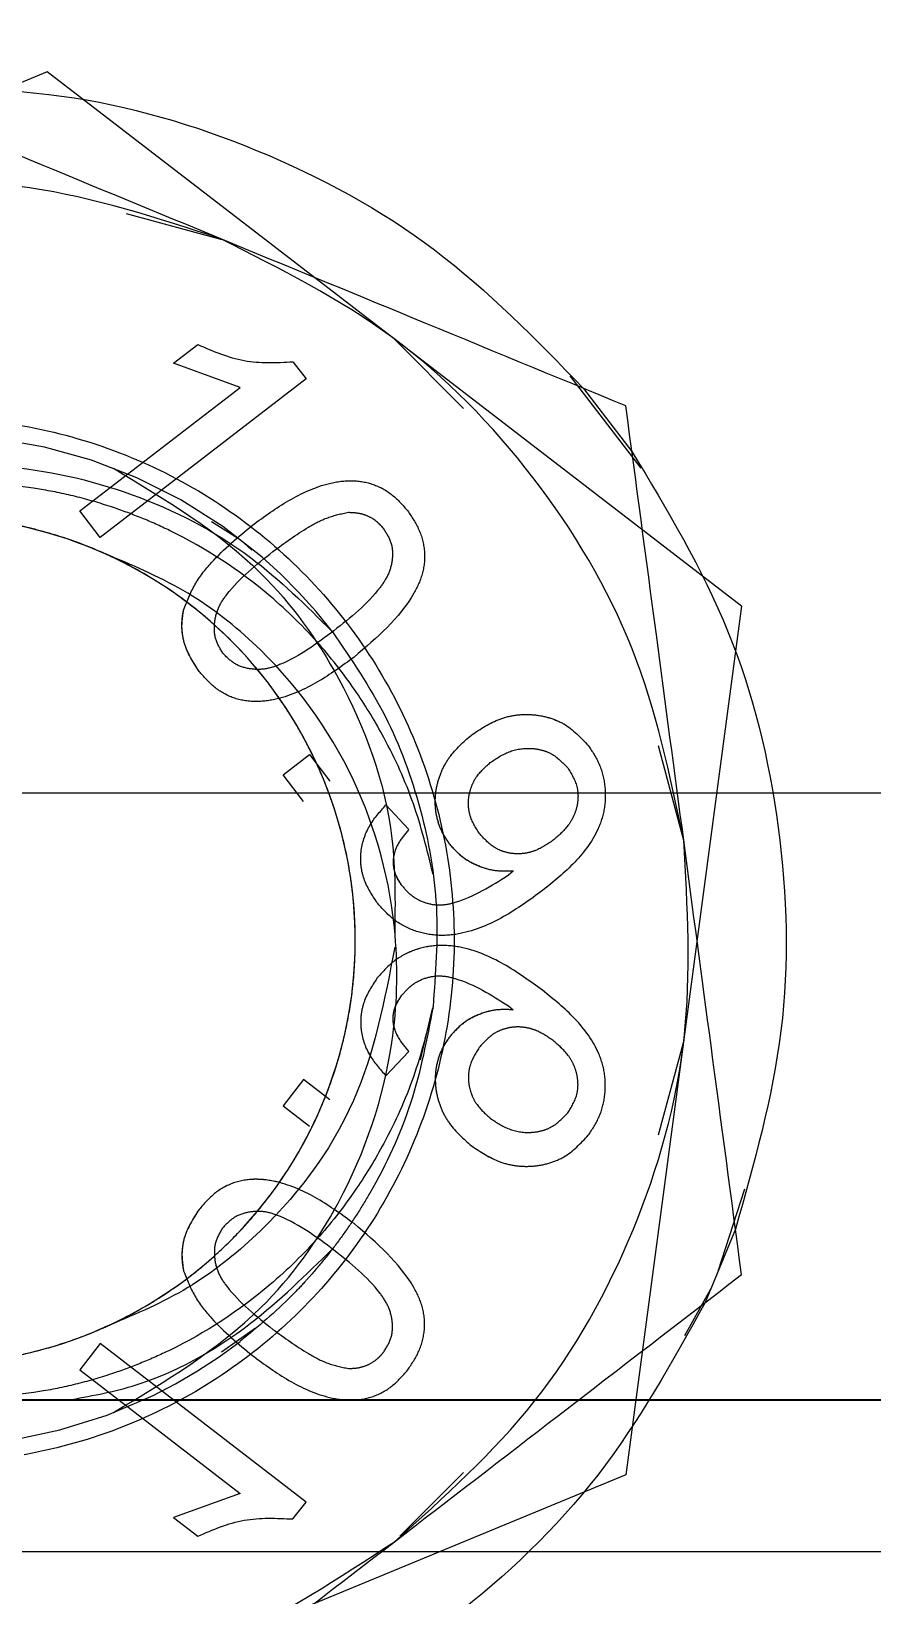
# Model space of a CAD drawing. Header units: millimetres. Extents: x 861 to 27901, y 673 to 17923.
# Drawn here: x 10751.71 to 10764.89, y 5693.85 to 5718.35 of the extents above; entities that cross this region are included whole.
import ezdxf

# ---------------------------------------------------------------- set-up
doc = ezdxf.new("R2010")
doc.units = ezdxf.units.MM
doc.header["$LTSCALE"] = 33.3
doc.linetypes.add('HIDDEN', pattern=[1.905, 1.27, -0.635])
doc.layers.add('CAPA_1', color=7, linetype='Continuous')
doc.styles.add('SLDTEXTSTYLE0', font='TXT', dxfattribs={"width": 0.75})
doc.dimstyles.new('SLDDIMSTYLE0', dxfattribs={"dimtxt": 66.6, "dimasz": 66.6, "dimexe": 0, "dimexo": 0.0625, "dimgap": 16.65, "dimtad": 2, "dimdec": 0, "dimlfac": 1.261261, "dimrnd": 1e-09, "dimzin": 12, "dimdsep": 46, "dimtxsty": 'SLDTEXTSTYLE0', "dimsah": 1, "dimcen": 0.09, "dimadec": 0, "dimazin": 3, "dimtfac": 1, "dimtdec": 0, "dimtofl": 0, "dimtmove": 0, "dimatfit": 3, "dimfxl": 1, "dimfrac": 2, "dimtolj": 1, "dimtzin": 12, "dimarcsym": 0})

# ---------------------------------------------------------------- blocks, each defined once
blk = doc.blocks.new('_D_13')
at = {"layer": 'CAPA_1', "transparency": 16777216}
for p, q in [((9823.174, 6912.246), (14695.32, 6912.246)), ((14662.02, 6912.246), (14662.02, 5357.984)), ((14240.181, 5357.984), (14695.32, 5357.984))]:
    blk.add_line(p, q, dxfattribs=at)
for points in [[(14662.02, 6912.246), (14651.774, 6845.646), (14672.266, 6845.646)], [(14662.02, 5357.984), (14672.266, 5424.584), (14651.774, 5424.584)]]:
    blk.add_solid(points, dxfattribs=at)
at = {"layer": 'CAPA_1', "transparency": 16777216, "insert": (14576.168, 6036.695), "char_height": 66.6, "attachment_point": 1, "rotation": 90, "style": 'SLDTEXTSTYLE0'}
blk.add_mtext('1960', dxfattribs=at)

msp = doc.modelspace()

# ---------------------------------------------------------------- linework, layer by layer
at = {"color": 1, "linetype": 'HIDDEN', "lineweight": 18}
for p, q in [((10751.964, 5717.718), (10739.269, 5712.482)), ((10762.846, 5709.342), (10751.964, 5717.718)), ((10753.203, 5715.495), (10754.701, 5715.091)), ((10753.94, 5713.15), (10754.322, 5713.444)), ((10757.405, 5713.53), (10758.489, 5712.443)), ((10754.989, 5712.772), (10753.94, 5713.15)), ((10755.815, 5713.173), (10756.02, 5712.907)), ((10760.157, 5712.953), (10761.268, 5711.508)), ((10752.474, 5710.836), (10754.989, 5712.772)), ((10756.02, 5712.907), (10752.793, 5710.422)), ((10760.368, 5712.757), (10761.128, 5711.769)), ((10752.793, 5710.422), (10752.474, 5710.836)), ((10754.537, 5710.67), (10754.987, 5710.389)), ((10755.168, 5710.219), (10754.987, 5710.389)), ((10762.846, 5709.342), (10761.033, 5695.729)), ((10761.54, 5707.158), (10761.94, 5705.658)), ((10755.659, 5706.699), (10756.073, 5707.017)), ((10756.073, 5707.017), (10756.392, 5706.603)), ((10755.978, 5706.285), (10755.659, 5706.699)), ((10738.193, 5706.416), (10972.086, 5706.416)), ((10757.273, 5706.228), (10757.633, 5705.846)), ((10759.191, 5705.131), (10759.268, 5705.194)), ((10757.816, 5702.232), (10758.002, 5703.036)), ((10759.191, 5703.081), (10759.268, 5703.018)), ((10761.94, 5702.536), (10761.54, 5701.054)), ((10757.273, 5701.984), (10757.633, 5702.366)), ((10755.978, 5701.927), (10755.659, 5701.513)), ((10756.392, 5701.608), (10755.978, 5701.927)), ((10755.659, 5701.513), (10756.073, 5701.195)), ((10762.894, 5700.207), (10762.476, 5698.917)), ((10762.751, 5699.583), (10762.276, 5698.431)), ((10762.378, 5698.677), (10761.952, 5697.91)), ((10754.696, 5697.656), (10755.226, 5698.034)), ((10752.793, 5697.789), (10752.474, 5697.376)), ((10756.02, 5695.305), (10752.793, 5697.789)), ((10752.474, 5697.376), (10754.989, 5695.44)), ((10761.033, 5695.729), (10748.338, 5690.493)), ((10758.489, 5695.768), (10757.488, 5694.77)), ((10754.989, 5695.44), (10753.94, 5695.061)), ((10755.815, 5695.039), (10756.02, 5695.305)), ((10753.94, 5695.061), (10754.322, 5694.768)), ((10828.617, 5694.523), (10724.318, 5694.523))]:
    msp.add_line(p, q, dxfattribs=at)
at = {"color": 7, "linetype": 'Continuous', "lineweight": 25}
msp.add_line((10993.89, 5696.901), (10716.39, 5696.901), dxfattribs=at)
at = {"color": 1, "linetype": 'HIDDEN', "lineweight": 18}
msp.add_arc((10750.151, 5704.106), 7.929, 37.5876, 307.5876, dxfattribs=at)
for points in [[(11121.761, 6013.667), (11118.455, 6018.601), (11111.843, 6028.468), (11100.893, 6042.534), (11089.23, 6056.005), (11076.814, 6068.791), (11063.705, 6080.863), (11049.939, 6092.18), (11035.56, 6102.707), (11020.613, 6112.412), (11005.146, 6121.264), (10989.207, 6129.234), (10972.846, 6136.298), (10956.115, 6142.434), (10939.065, 6147.622), (10921.752, 6151.845), (10904.23, 6155.092), (10886.552, 6157.35), (10868.776, 6158.614), (10850.957, 6158.88), (10833.152, 6158.145), (10815.415, 6156.414), (10797.803, 6153.691), (10780.372, 6149.984), (10763.176, 6145.306), (10746.27, 6139.671), (10729.705, 6133.097), (10713.536, 6125.605), (10697.812, 6117.218), (10682.583, 6107.962), (10667.897, 6097.867), (10653.801, 6086.965), (10640.337, 6075.289), (10627.55, 6062.876), (10615.478, 6049.767), (10604.161, 6036.001), (10593.633, 6021.622), (10583.929, 6006.675), (10575.077, 5991.208), (10567.107, 5975.269), (10560.043, 5958.908), (10553.907, 5942.176), (10548.719, 5925.127), (10544.495, 5907.814), (10541.249, 5890.291), (10538.99, 5872.614), (10537.726, 5854.838), (10537.461, 5837.019), (10538.195, 5819.213), (10539.927, 5801.477), (10542.65, 5783.865), (10546.357, 5766.434), (10551.034, 5749.238), (10556.67, 5732.332), (10563.241, 5715.765), (10570.746, 5699.604), (10579.086, 5683.85), (10585.374, 5673.773), (10588.519, 5668.735)], [(10622.137, 5690.482), (10619.39, 5694.885), (10613.894, 5703.69), (10606.606, 5717.459), (10600.047, 5731.582), (10594.305, 5746.059), (10589.38, 5760.834), (10585.292, 5775.861), (10582.053, 5791.095), (10579.673, 5806.486), (10578.16, 5821.986), (10577.518, 5837.546), (10577.75, 5853.118), (10578.854, 5868.653), (10580.828, 5884.101), (10583.665, 5899.415), (10587.356, 5914.545), (10591.89, 5929.444), (10597.252, 5944.066), (10603.425, 5958.364), (10610.391, 5972.293), (10618.126, 5985.81), (10626.607, 5998.872), (10635.808, 6011.438), (10645.698, 6023.468), (10656.247, 6034.925), (10667.422, 6045.772), (10679.188, 6055.976), (10691.507, 6065.504), (10704.341, 6074.326), (10717.65, 6082.414), (10731.391, 6089.744), (10745.522, 6096.291), (10759.997, 6102.036), (10774.772, 6106.961), (10789.8, 6111.049), (10805.033, 6114.288), (10820.424, 6116.668), (10835.924, 6118.181), (10851.485, 6118.823), (10867.057, 6118.591), (10882.591, 6117.486), (10898.04, 6115.512), (10913.353, 6112.675), (10928.483, 6108.984), (10943.382, 6104.451), (10958.004, 6099.089), (10972.302, 6092.915), (10986.232, 6085.95), (10999.748, 6078.215), (11012.81, 6069.733), (11025.376, 6060.533), (11037.407, 6050.643), (11048.863, 6040.093), (11059.713, 6028.92), (11069.905, 6017.147), (11079.475, 6004.855), (11085.253, 5996.232), (11088.142, 5991.92)], [(10588.519, 5668.735), (10591.824, 5663.802), (10598.436, 5653.935), (10609.386, 5639.869), (10621.049, 5626.397), (10633.465, 5613.612), (10646.574, 5601.54), (10660.34, 5590.223), (10674.719, 5579.695), (10689.666, 5569.99), (10705.133, 5561.139), (10721.072, 5553.168), (10737.433, 5546.104), (10754.165, 5539.969), (10771.214, 5534.781), (10788.527, 5530.557), (10806.05, 5527.311), (10823.727, 5525.052), (10841.503, 5523.788), (10859.322, 5523.523), (10877.128, 5524.257), (10894.864, 5525.989), (10912.476, 5528.712), (10929.907, 5532.418), (10947.103, 5537.096), (10964.01, 5542.731), (10980.574, 5549.305), (10996.743, 5556.797), (11012.467, 5565.185), (11027.696, 5574.44), (11042.382, 5584.535), (11056.479, 5595.438), (11069.942, 5607.114), (11082.729, 5619.526), (11094.801, 5632.636), (11106.118, 5646.402), (11116.646, 5660.781), (11126.351, 5675.727), (11135.202, 5691.195), (11143.172, 5707.134), (11150.237, 5723.495), (11156.372, 5740.226), (11161.56, 5757.275), (11165.784, 5774.588), (11169.03, 5792.111), (11171.289, 5809.788), (11172.553, 5827.564), (11172.818, 5845.383), (11172.084, 5863.189), (11170.352, 5880.926), (11167.629, 5898.537), (11163.922, 5915.969), (11159.245, 5933.165), (11153.609, 5950.071), (11147.038, 5966.637), (11139.533, 5982.798), (11131.194, 5998.553), (11124.905, 6008.629), (11121.761, 6013.667)], [(10990.718, 5841.201), (10990.651, 5844.446), (10990.516, 5850.936), (10989.43, 5860.62), (10987.701, 5870.204), (10985.276, 5879.639), (10982.184, 5888.876), (10978.437, 5897.867), (10974.054, 5906.566), (10969.058, 5914.928), (10963.476, 5922.91), (10957.335, 5930.472), (10950.668, 5937.573), (10943.508, 5944.178), (10935.893, 5950.252), (10927.862, 5955.764), (10919.456, 5960.686), (10910.719, 5964.992), (10901.695, 5968.66), (10892.432, 5971.671), (10882.976, 5974.01), (10873.377, 5975.665), (10863.684, 5976.627), (10853.947, 5976.891), (10844.216, 5976.456), (10834.541, 5975.324), (10824.972, 5973.501), (10815.559, 5970.996), (10806.35, 5967.822), (10797.392, 5963.995), (10788.732, 5959.536), (10780.414, 5954.468), (10772.481, 5948.815), (10764.974, 5942.608), (10757.932, 5935.879), (10751.39, 5928.661), (10745.383, 5920.993), (10739.942, 5912.914), (10735.094, 5904.465), (10730.865, 5895.69), (10727.277, 5886.635), (10724.347, 5877.345), (10722.091, 5867.869), (10720.52, 5858.256), (10719.644, 5848.555), (10719.465, 5838.816), (10719.986, 5829.089), (10721.203, 5819.424), (10723.111, 5809.872), (10725.698, 5800.482), (10728.953, 5791.301), (10732.858, 5782.377), (10737.393, 5773.756), (10742.534, 5765.483), (10748.256, 5757.6), (10754.529, 5750.148), (10761.32, 5743.165), (10768.595, 5736.687), (10776.315, 5730.748), (10784.442, 5725.378), (10792.933, 5720.604), (10801.745, 5716.453), (10810.831, 5712.942), (10820.148, 5710.104), (10829.638, 5707.892), (10836.068, 5706.999), (10839.282, 5706.553)], [(10989.925, 5841.201), (10989.845, 5844.73), (10989.685, 5851.787), (10988.393, 5862.308), (10986.339, 5872.699), (10983.46, 5882.895), (10979.794, 5892.835), (10975.358, 5902.456), (10970.181, 5911.699), (10964.296, 5920.508), (10957.737, 5928.828), (10950.545, 5936.607), (10942.766, 5943.799), (10934.446, 5950.357), (10925.637, 5956.243), (10916.394, 5961.42), (10906.773, 5965.855), (10896.833, 5969.522), (10886.637, 5972.398), (10876.246, 5974.464), (10865.726, 5975.71), (10855.14, 5976.126), (10844.553, 5975.71), (10834.033, 5974.464), (10823.642, 5972.398), (10813.446, 5969.522), (10803.506, 5965.855), (10793.885, 5961.42), (10784.642, 5956.243), (10775.833, 5950.357), (10767.513, 5943.799), (10759.734, 5936.607), (10752.542, 5928.828), (10745.983, 5920.508), (10740.098, 5911.699), (10734.921, 5902.456), (10730.486, 5892.835), (10726.819, 5882.895), (10723.943, 5872.699), (10721.876, 5862.308), (10720.631, 5851.787), (10720.215, 5841.201), (10720.631, 5830.615), (10721.876, 5820.094), (10723.943, 5809.704), (10726.819, 5799.507), (10730.486, 5789.568), (10734.921, 5779.947), (10740.098, 5770.703), (10745.983, 5761.895), (10752.542, 5753.575), (10759.734, 5745.795), (10767.513, 5738.604), (10775.833, 5732.045), (10784.642, 5726.159), (10793.885, 5720.983), (10803.506, 5716.547), (10813.446, 5712.881), (10823.642, 5710.005), (10834.033, 5707.938), (10844.553, 5706.693), (10855.14, 5706.277), (10865.726, 5706.693), (10876.246, 5707.938), (10886.637, 5710.005), (10896.833, 5712.881), (10906.773, 5716.547), (10916.394, 5720.983), (10925.637, 5726.159), (10934.446, 5732.045), (10942.766, 5738.604), (10950.545, 5745.795), (10957.737, 5753.575), (10964.296, 5761.895), (10970.181, 5770.703), (10975.358, 5779.947), (10979.794, 5789.568), (10983.46, 5799.507), (10986.339, 5809.704), (10988.393, 5820.094), (10989.685, 5830.615), (10989.845, 5837.673), (10989.925, 5841.201)], [(10981.997, 5841.201), (10981.921, 5837.88), (10981.771, 5831.238), (10980.554, 5821.336), (10978.621, 5811.557), (10975.911, 5801.96), (10972.461, 5792.605), (10968.286, 5783.55), (10963.414, 5774.85), (10957.875, 5766.56), (10951.702, 5758.729), (10944.933, 5751.407), (10937.611, 5744.639), (10929.781, 5738.466), (10921.49, 5732.926), (10912.791, 5728.054), (10903.736, 5723.88), (10894.381, 5720.429), (10884.784, 5717.722), (10875.005, 5715.777), (10865.103, 5714.605), (10855.14, 5714.214), (10845.176, 5714.605), (10835.274, 5715.777), (10825.495, 5717.722), (10815.898, 5720.429), (10806.543, 5723.88), (10797.488, 5728.054), (10788.789, 5732.926), (10780.498, 5738.466), (10772.668, 5744.639), (10765.346, 5751.407), (10758.577, 5758.729), (10752.404, 5766.56), (10746.865, 5774.85), (10741.993, 5783.55), (10737.818, 5792.605), (10734.367, 5801.96), (10731.661, 5811.557), (10729.715, 5821.336), (10728.543, 5831.238), (10728.152, 5841.201), (10728.543, 5851.165), (10729.715, 5861.066), (10731.661, 5870.846), (10734.367, 5880.443), (10737.818, 5889.797), (10741.993, 5898.852), (10746.865, 5907.552), (10752.404, 5915.843), (10758.577, 5923.673), (10765.346, 5930.995), (10772.668, 5937.763), (10780.498, 5943.936), (10788.789, 5949.476), (10797.488, 5954.348), (10806.543, 5958.522), (10815.898, 5961.974), (10825.495, 5964.68), (10835.274, 5966.625), (10845.176, 5967.797), (10855.14, 5968.189), (10865.103, 5967.797), (10875.005, 5966.625), (10884.784, 5964.68), (10894.381, 5961.974), (10903.736, 5958.522), (10912.791, 5954.348), (10921.49, 5949.476), (10929.781, 5943.936), (10937.611, 5937.763), (10944.933, 5930.995), (10951.702, 5923.673), (10957.875, 5915.843), (10963.414, 5907.552), (10968.286, 5898.852), (10972.461, 5889.797), (10975.911, 5880.443), (10978.621, 5870.846), (10980.554, 5861.066), (10981.771, 5851.165), (10981.921, 5844.522), (10981.997, 5841.201)], [(10855.14, 5707.942), (10851.651, 5708.021), (10844.673, 5708.179), (10834.272, 5709.457), (10823.999, 5711.488), (10813.918, 5714.334), (10804.091, 5717.959), (10794.579, 5722.344), (10785.44, 5727.462), (10776.731, 5733.281), (10768.505, 5739.766), (10760.814, 5746.876), (10753.704, 5754.567), (10747.219, 5762.793), (10741.4, 5771.502), (10736.282, 5780.64), (10731.897, 5790.153), (10728.273, 5799.979), (10725.426, 5810.06), (10723.395, 5820.333), (10722.117, 5830.735), (10721.959, 5837.712), (10721.88, 5841.201)], [(10839.282, 5717.337), (10835.57, 5717.911), (10828.145, 5719.059), (10817.262, 5722.044), (10806.677, 5725.926), (10796.49, 5730.765), (10786.778, 5736.497), (10777.623, 5743.082), (10769.098, 5750.465), (10761.273, 5758.586), (10754.212, 5767.379), (10747.972, 5776.772), (10742.602, 5786.689), (10738.15, 5797.05), (10734.644, 5807.77), (10732.137, 5818.761), (10730.558, 5829.935), (10730.362, 5837.446), (10730.265, 5841.201)], [(10828.617, 5694.523), (10825.375, 5695.173), (10818.891, 5696.475), (10809.358, 5699.242), (10800.018, 5702.59), (10790.924, 5706.564), (10782.114, 5711.131), (10773.628, 5716.275), (10765.502, 5721.971), (10757.773, 5728.195), (10750.473, 5734.917), (10743.646, 5742.117), (10737.273, 5749.729), (10733.47, 5755.139), (10731.569, 5757.845)], [(10749.003, 5717.444), (10750.07, 5717.462), (10752.205, 5717.499), (10755.298, 5716.585), (10758.136, 5715.053), (10759.624, 5713.522), (10760.368, 5712.757)], [(10754.685, 5715.1), (10753.695, 5715.424), (10751.715, 5716.071), (10748.565, 5716.013), (10745.509, 5715.244), (10743.767, 5714.101), (10742.897, 5713.53)], [(10761.94, 5705.676), (10761.725, 5706.695), (10761.295, 5708.733), (10759.67, 5711.433), (10757.476, 5713.695), (10755.616, 5714.632), (10754.685, 5715.1)], [(10743.529, 5699.286), (10743.244, 5699.727), (10742.675, 5700.609), (10742.16, 5702.107), (10741.921, 5703.667), (10741.99, 5705.245), (10742.357, 5706.782), (10743.011, 5708.22), (10743.927, 5709.507), (10745.072, 5710.595), (10746.403, 5711.445), (10747.872, 5712.025), (10749.425, 5712.315), (10751.005, 5712.302), (10752.553, 5711.989), (10754.013, 5711.386), (10755.331, 5710.515), (10756.459, 5709.409), (10757.355, 5708.108), (10757.986, 5706.66), (10758.329, 5705.118), (10758.372, 5703.539), (10758.113, 5701.981), (10757.561, 5700.501), (10756.737, 5699.153), (10755.671, 5697.987), (10754.402, 5697.046), (10752.977, 5696.365), (10751.448, 5695.968), (10749.872, 5695.87), (10748.304, 5696.074), (10746.809, 5696.577), (10745.421, 5697.342), (10744.65, 5698.054), (10744.265, 5698.411)], [(10761.128, 5711.769), (10761.678, 5710.854), (10762.777, 5709.024), (10763.532, 5705.888), (10763.624, 5702.665), (10763.042, 5700.61), (10762.751, 5699.583)], [(10744.888, 5700.055), (10744.437, 5700.805), (10743.535, 5702.304), (10743.404, 5704.993), (10744.242, 5707.502), (10745.995, 5709.506), (10748.377, 5710.685), (10751.03, 5710.863), (10753.549, 5710.012), (10755.551, 5708.262), (10756.73, 5705.88), (10756.908, 5703.227), (10756.057, 5700.708), (10754.308, 5698.707), (10751.922, 5697.525), (10749.282, 5697.356), (10746.716, 5698.171), (10745.498, 5699.427), (10744.888, 5700.055)], [(10756.434, 5708.942), (10756.728, 5708.512), (10757.316, 5707.651), (10757.851, 5706.174), (10758.128, 5704.627), (10758.05, 5703.588), (10758.011, 5703.068)], [(10757.405, 5694.682), (10758.18, 5695.377), (10759.731, 5696.769), (10761.256, 5699.526), (10762.118, 5702.557), (10761.999, 5704.636), (10761.94, 5705.676)], [(10762.276, 5698.431), (10761.758, 5697.498), (10760.723, 5695.631), (10758.385, 5693.409), (10755.639, 5691.717), (10753.569, 5691.194), (10752.535, 5690.932)], [(10745.617, 5693.111), (10746.607, 5692.788), (10748.587, 5692.141), (10751.737, 5692.198), (10754.793, 5692.968), (10756.534, 5694.11), (10757.405, 5694.682)]]:
    msp.add_open_spline(points, degree=3, dxfattribs=at)
for points, knots in [([(10747.255, 5564.206), (10751.701, 5562.52), (10761.345, 5558.862), (10776.563, 5554.305), (10792.767, 5550.332), (10809.176, 5547.297), (10825.727, 5545.181), (10842.371, 5543.998), (10859.055, 5543.75), (10875.728, 5544.437), (10892.335, 5546.058), (10908.825, 5548.608), (10925.146, 5552.079), (10941.248, 5556.459), (10957.078, 5561.735), (10972.587, 5567.89), (10987.727, 5574.906), (11002.45, 5582.759), (11016.709, 5591.425), (11030.46, 5600.877), (11043.659, 5611.086), (11056.265, 5622.018), (11068.239, 5633.64), (11079.541, 5645.915), (11090.138, 5658.805), (11099.995, 5672.268), (11109.082, 5686.263), (11117.37, 5700.746), (11124.833, 5715.67), (11131.448, 5730.989), (11137.193, 5746.655), (11142.05, 5762.619), (11146.005, 5778.83), (11149.044, 5795.237), (11151.159, 5811.789), (11152.343, 5828.433), (11152.591, 5845.117), (11151.904, 5861.789), (11150.282, 5878.397), (11147.733, 5894.887), (11144.262, 5911.208), (11139.882, 5927.309), (11134.605, 5943.139), (11128.453, 5958.651), (11121.426, 5973.783), (11113.617, 5988.534), (11107.729, 5997.969), (11104.785, 6002.686)], [0, 0, 0, 0, 0.019062, 0.041356, 0.06365, 0.085944, 0.108238, 0.130532, 0.152826, 0.17512, 0.197414, 0.219708, 0.242002, 0.264296, 0.286591, 0.308885, 0.331179, 0.353473, 0.375767, 0.398061, 0.420355, 0.442649, 0.464943, 0.487237, 0.509531, 0.531825, 0.554119, 0.576413, 0.598707, 0.621001, 0.643295, 0.665589, 0.687883, 0.710177, 0.732471, 0.754765, 0.77706, 0.799354, 0.821648, 0.843942, 0.866236, 0.88853, 0.910824, 0.933118, 0.955412, 0.977706, 1, 1, 1, 1]), ([(11091.47, 5994.073), (11094.257, 5989.608), (11099.832, 5980.676), (11107.224, 5966.712), (11113.876, 5952.387), (11119.7, 5937.702), (11124.696, 5922.717), (11128.842, 5907.474), (11132.128, 5892.024), (11134.541, 5876.413), (11136.076, 5860.691), (11136.727, 5844.908), (11136.492, 5829.114), (11135.372, 5813.357), (11133.37, 5797.688), (11130.492, 5782.156), (11126.748, 5766.81), (11122.15, 5751.698), (11116.711, 5736.867), (11110.45, 5722.365), (11103.385, 5708.237), (11095.539, 5694.526), (11086.937, 5681.278), (11077.605, 5668.533), (11067.573, 5656.33), (11056.873, 5644.71), (11045.539, 5633.708), (11033.605, 5623.359), (11021.11, 5613.695), (11008.092, 5604.747), (10994.593, 5596.542), (10980.656, 5589.108), (10966.323, 5582.467), (10951.641, 5576.64), (10936.655, 5571.645), (10921.413, 5567.499), (10905.962, 5564.213), (10890.351, 5561.799), (10874.63, 5560.265), (10858.847, 5559.614), (10843.052, 5559.849), (10827.295, 5560.969), (10811.627, 5562.971), (10796.095, 5565.849), (10780.748, 5569.593), (10765.636, 5574.191), (10750.806, 5579.63), (10736.303, 5585.891), (10722.175, 5592.956), (10708.465, 5600.802), (10695.216, 5609.404), (10682.471, 5618.736), (10670.269, 5628.767), (10658.648, 5639.467), (10647.646, 5650.802), (10637.297, 5662.736), (10627.633, 5675.231), (10618.685, 5688.249), (10610.481, 5701.747), (10603.046, 5715.685), (10596.405, 5730.017), (10590.578, 5744.7), (10585.583, 5759.686), (10581.438, 5774.928), (10578.148, 5790.379), (10575.75, 5805.99), (10574.19, 5821.383), (10573.887, 5831.578), (10573.74, 5836.511)], [0, 0, 0, 0, 0.015166, 0.030332, 0.045498, 0.060663, 0.075829, 0.090995, 0.106161, 0.121327, 0.136493, 0.151659, 0.166825, 0.18199, 0.197156, 0.212322, 0.227488, 0.242654, 0.25782, 0.272986, 0.288151, 0.303317, 0.318483, 0.333649, 0.348815, 0.363981, 0.379147, 0.394312, 0.409478, 0.424644, 0.43981, 0.454976, 0.470142, 0.485308, 0.500474, 0.515639, 0.530805, 0.545971, 0.561137, 0.576303, 0.591469, 0.606635, 0.6218, 0.636966, 0.652132, 0.667298, 0.682464, 0.69763, 0.712796, 0.727961, 0.743127, 0.758293, 0.773459, 0.788625, 0.803791, 0.818957, 0.834123, 0.849288, 0.864454, 0.87962, 0.894786, 0.909952, 0.925118, 0.940284, 0.955449, 0.970615, 0.985781, 1, 1, 1, 1]), ([(11088.142, 5991.92), (11090.89, 5987.518), (11096.385, 5978.712), (11103.673, 5964.944), (11110.232, 5950.821), (11115.974, 5936.343), (11120.899, 5921.569), (11124.987, 5906.541), (11128.226, 5891.308), (11130.606, 5875.917), (11132.119, 5860.417), (11132.761, 5844.856), (11132.529, 5829.284), (11131.425, 5813.749), (11129.451, 5798.301), (11126.614, 5782.988), (11122.923, 5767.858), (11118.389, 5752.958), (11113.027, 5738.337), (11106.854, 5724.039), (11099.888, 5710.109), (11092.153, 5696.592), (11083.672, 5683.53), (11074.472, 5670.965), (11064.581, 5658.934), (11054.032, 5647.478), (11042.857, 5636.63), (11031.091, 5626.427), (11018.772, 5616.899), (11005.938, 5608.077), (10992.629, 5599.988), (10978.888, 5592.659), (10964.757, 5586.111), (10950.282, 5580.366), (10935.507, 5575.442), (10920.479, 5571.354), (10905.246, 5568.114), (10889.855, 5565.735), (10874.355, 5564.221), (10858.794, 5563.58), (10843.222, 5563.812), (10827.688, 5564.916), (10812.24, 5566.891), (10796.925, 5569.724), (10781.801, 5573.429), (10767.205, 5577.812), (10757.819, 5581.376), (10753.285, 5583.098)], [0, 0, 0, 0, 0.022255, 0.044509, 0.066764, 0.089018, 0.111273, 0.133527, 0.155782, 0.178037, 0.200291, 0.222546, 0.2448, 0.267055, 0.289309, 0.311564, 0.333819, 0.356073, 0.378328, 0.400582, 0.422837, 0.445091, 0.467346, 0.489601, 0.511855, 0.53411, 0.556364, 0.578619, 0.600873, 0.623128, 0.645383, 0.667637, 0.689892, 0.712146, 0.734401, 0.756655, 0.77891, 0.801165, 0.823419, 0.845674, 0.867928, 0.890183, 0.912438, 0.934692, 0.956947, 0.979201, 1, 1, 1, 1]), ([(10754.685, 5715.1), (10753.68, 5715.515), (10751.53, 5716.402), (10749.447, 5717.261), (10748.338, 5717.718)], [0, 0, 0, 0, 0.467229, 1, 1, 1, 1]), ([(10761.033, 5712.482), (10759.924, 5712.94), (10757.841, 5713.799), (10755.69, 5714.686), (10754.685, 5715.1)], [0, 0, 0, 0, 0.532771, 1, 1, 1, 1]), ([(10754.322, 5713.444), (10754.56, 5713.341), (10755.037, 5713.136), (10755.556, 5713.161), (10755.815, 5713.173)], [0, 0, 0, 0, 0.500866, 1, 1, 1, 1]), ([(10761.94, 5705.676), (10761.796, 5706.754), (10761.489, 5709.06), (10761.192, 5711.293), (10761.033, 5712.482)], [0, 0, 0, 0, 0.467229, 1, 1, 1, 1]), ([(10743.567, 5704.976), (10743.618, 5705.441), (10743.719, 5706.362), (10744.328, 5707.927), (10745.45, 5709.492), (10747.187, 5710.782), (10749.17, 5711.494), (10751.27, 5711.634), (10753.326, 5711.174), (10755.112, 5710.256), (10756.022, 5709.351), (10756.434, 5708.942)], [0, 0, 0, 0, 0.081677, 0.1613492, 0.2910351, 0.4131477, 0.5342207, 0.6547644, 0.7763452, 0.8988378, 1, 1, 1, 1]), ([(10753.001, 5711.504), (10753.823, 5711.012), (10755.237, 5710.164), (10756.716, 5708.088), (10757.436, 5706.097), (10757.417, 5704.712), (10757.41, 5704.212)], [0, 0, 0, 0, 0.314695, 0.54128, 0.834453, 1, 1, 1, 1]), ([(10758.011, 5705.144), (10757.92, 5705.514), (10757.737, 5706.255), (10757.304, 5707.202), (10756.802, 5708.035), (10756.217, 5708.79), (10755.283, 5709.708), (10754.31, 5710.343), (10753.449, 5710.728), (10752.969, 5710.906), (10752.444, 5711.061), (10751.425, 5711.273), (10749.887, 5711.317), (10747.943, 5710.803), (10746.373, 5709.933), (10745.694, 5709.092), (10745.442, 5708.78)], [0, 0, 0, 0, 0.069953, 0.139917, 0.190193, 0.248551, 0.31488, 0.430247, 0.459214, 0.488206, 0.524206, 0.559732, 0.679274, 0.802425, 0.926677, 1, 1, 1, 1]), ([(10755.181, 5710.613), (10755.367, 5710.749), (10755.739, 5711.02), (10756.276, 5711.265), (10756.737, 5711.327), (10757.082, 5711.268), (10757.385, 5711.1), (10757.537, 5710.925), (10757.613, 5710.838)], [0, 0, 0, 0, 0.250482, 0.500346, 0.631705, 0.750221, 0.874987, 1, 1, 1, 1]), ([(10755.181, 5710.613), (10755.367, 5710.749), (10755.739, 5711.02), (10756.276, 5711.265), (10756.737, 5711.327), (10757.082, 5711.268), (10757.385, 5711.1), (10757.537, 5710.925), (10757.613, 5710.838)], [0, 0, 0, 0, 0.250482, 0.500345, 0.631866, 0.750221, 0.874987, 1, 1, 1, 1]), ([(10744.888, 5700.055), (10745.084, 5699.822), (10745.571, 5699.239), (10746.282, 5698.683), (10746.932, 5698.291), (10747.389, 5698.057), (10747.971, 5697.82), (10748.41, 5697.692), (10748.65, 5697.637), (10748.651, 5697.636), (10748.651, 5697.636), (10748.652, 5697.636), (10748.654, 5697.636), (10748.658, 5697.635), (10748.665, 5697.633), (10748.678, 5697.63), (10748.708, 5697.623), (10748.776, 5697.608), (10748.986, 5697.565), (10749.701, 5697.451), (10750.513, 5697.448), (10751.3, 5697.561), (10751.752, 5697.654), (10752.259, 5697.8), (10752.706, 5697.971), (10752.978, 5698.095), (10753.25, 5698.229), (10753.596, 5698.418), (10754.071, 5698.735), (10754.517, 5699.091), (10754.909, 5699.463), (10755.291, 5699.887), (10755.681, 5700.405), (10755.982, 5700.91), (10756.148, 5701.251), (10756.274, 5701.527), (10756.421, 5701.893), (10756.588, 5702.439), (10756.707, 5702.997), (10756.782, 5703.596), (10756.801, 5704.194), (10756.767, 5704.747), (10756.703, 5705.22), (10756.634, 5705.559), (10756.583, 5705.76), (10756.516, 5706.011), (10756.399, 5706.379), (10756.193, 5706.878), (10755.977, 5707.305), (10755.763, 5707.664), (10755.419, 5708.172), (10754.873, 5708.818), (10754.081, 5709.492), (10753.296, 5709.975), (10752.564, 5710.308), (10751.868, 5710.536), (10751.165, 5710.682), (10750.45, 5710.753), (10749.217, 5710.744), (10747.457, 5710.323), (10745.534, 5709.051), (10744.093, 5707.208), (10743.742, 5705.72), (10743.567, 5704.976)], [0, 0, 0, 0, 0.025018, 0.062505, 0.073457, 0.087536, 0.104741, 0.12507, 0.12508, 0.125088, 0.125103, 0.125129, 0.125176, 0.125264, 0.125429, 0.125753, 0.126422, 0.127908, 0.131491, 0.144058, 0.187539, 0.197474, 0.209566, 0.225509, 0.240805, 0.248969, 0.250106, 0.265748, 0.281391, 0.297034, 0.312676, 0.325838, 0.344007, 0.365974, 0.374124, 0.375253, 0.390902, 0.40655, 0.422199, 0.437847, 0.456199, 0.471384, 0.483402, 0.495485, 0.499868, 0.500438, 0.516867, 0.531646, 0.544773, 0.556248, 0.566071, 0.595236, 0.625559, 0.651348, 0.670843, 0.691621, 0.711565, 0.729805, 0.750654, 0.81299, 0.875327, 0.937663, 1, 1, 1, 1]), ([(10755.501, 5710.2), (10755.682, 5710.333), (10755.955, 5710.531), (10756.354, 5710.746), (10756.575, 5710.792), (10756.685, 5710.815)], [0, 0, 0, 0, 0.5003723, 0.7505151, 1, 1, 1, 1]), ([(10756.685, 5710.815), (10756.738, 5710.813), (10756.844, 5710.809), (10756.996, 5710.76), (10757.133, 5710.676), (10757.202, 5710.596), (10757.237, 5710.556)], [0, 0, 0, 0, 0.2501585, 0.5001556, 0.7500324, 1, 1, 1, 1]), ([(10756.685, 5710.815), (10756.738, 5710.813), (10756.844, 5710.809), (10756.997, 5710.76), (10757.109, 5710.689), (10757.187, 5710.617), (10757.22, 5710.576), (10757.237, 5710.556)], [0, 0, 0, 0, 0.2500549, 0.4999486, 0.7497221, 0.8748571, 1, 1, 1, 1]), ([(10757.613, 5710.838), (10757.677, 5710.742), (10757.806, 5710.55), (10757.894, 5710.209), (10757.865, 5709.859), (10757.571, 5709.226), (10757.128, 5708.847), (10756.773, 5708.544)], [0, 0, 0, 0, 0.125373, 0.250644, 0.375698, 0.501113, 1, 1, 1, 1]), ([(10754.1, 5709.282), (10754.153, 5709.418), (10754.259, 5709.689), (10754.622, 5710.149), (10754.957, 5710.428), (10755.181, 5710.613)], [0, 0, 0, 0, 0.249754, 0.499871, 1, 1, 1, 1]), ([(10757.237, 5710.556), (10757.281, 5710.485), (10757.371, 5710.343), (10757.384, 5710.087), (10757.323, 5709.844), (10757.046, 5709.424), (10756.718, 5709.166), (10756.456, 5708.959)], [0, 0, 0, 0, 0.124745, 0.249484, 0.374471, 0.499648, 1, 1, 1, 1]), ([(10753.001, 5696.707), (10753.822, 5697.2), (10755.234, 5698.047), (10756.725, 5700.124), (10757.42, 5702.176), (10757.491, 5704.474), (10756.888, 5706.736), (10755.563, 5708.538), (10754.121, 5709.64), (10753.281, 5709.993), (10752.861, 5710.169)], [0, 0, 0, 0, 0.1658149, 0.285204, 0.4396785, 0.5380554, 0.6848651, 0.8410093, 0.9205026, 1, 1, 1, 1]), ([(10754.716, 5708.608), (10754.672, 5708.68), (10754.584, 5708.822), (10754.576, 5709.077), (10754.633, 5709.321), (10754.914, 5709.737), (10755.24, 5709.994), (10755.501, 5710.2)], [0, 0, 0, 0, 0.124696, 0.249462, 0.374432, 0.499637, 1, 1, 1, 1]), ([(10754.344, 5708.322), (10754.25, 5708.467), (10754.109, 5708.685), (10754.072, 5708.985), (10754.076, 5709.156), (10754.092, 5709.24), (10754.1, 5709.282)], [0, 0, 0, 0, 0.498795, 0.749148, 0.874576, 1, 1, 1, 1]), ([(10754.344, 5708.322), (10754.251, 5708.467), (10754.111, 5708.685), (10754.063, 5709.028), (10754.088, 5709.197), (10754.1, 5709.282)], [0, 0, 0, 0, 0.499036, 0.74951, 1, 1, 1, 1]), ([(10756.456, 5708.959), (10756.19, 5708.76), (10755.857, 5708.51), (10755.384, 5708.347), (10755.133, 5708.352), (10754.889, 5708.428), (10754.774, 5708.548), (10754.716, 5708.608)], [0, 0, 0, 0, 0.50041, 0.625613, 0.75058, 0.875344, 1, 1, 1, 1]), ([(10756.773, 5708.544), (10756.587, 5708.409), (10756.215, 5708.138), (10755.683, 5707.896), (10755.224, 5707.832), (10754.878, 5707.888), (10754.571, 5708.06), (10754.42, 5708.235), (10754.344, 5708.322)], [0, 0, 0, 0, 0.250476, 0.500347, 0.625768, 0.750176, 0.87497, 1, 1, 1, 1]), ([(10756.773, 5708.544), (10756.587, 5708.409), (10756.215, 5708.138), (10755.683, 5707.896), (10755.224, 5707.832), (10754.878, 5707.888), (10754.571, 5708.06), (10754.42, 5708.235), (10754.344, 5708.322)], [0, 0, 0, 0, 0.250472, 0.500339, 0.626188, 0.75018, 0.874972, 1, 1, 1, 1]), ([(10758.612, 5707.324), (10758.756, 5707.42), (10758.973, 5707.565), (10759.311, 5707.645), (10759.571, 5707.652), (10759.825, 5707.606), (10760.148, 5707.476), (10760.325, 5707.286), (10760.444, 5707.159)], [0, 0, 0, 0, 0.249869, 0.376454, 0.500348, 0.627239, 0.750824, 1, 1, 1, 1]), ([(10758.612, 5707.324), (10758.756, 5707.42), (10758.973, 5707.565), (10759.311, 5707.645), (10759.571, 5707.652), (10759.825, 5707.605), (10760.148, 5707.476), (10760.325, 5707.286), (10760.444, 5707.159)], [0, 0, 0, 0, 0.249869, 0.376654, 0.500348, 0.627459, 0.750824, 1, 1, 1, 1]), ([(10758.278, 5705.608), (10758.232, 5705.676), (10758.139, 5705.81), (10758.062, 5706.044), (10758.036, 5706.288), (10758.065, 5706.532), (10758.141, 5706.767), (10758.303, 5707.053), (10758.488, 5707.216), (10758.612, 5707.324)], [0, 0, 0, 0, 0.125074, 0.250064, 0.373261, 0.500199, 0.624296, 0.750369, 1, 1, 1, 1]), ([(10758.278, 5705.608), (10758.254, 5705.641), (10758.206, 5705.707), (10758.128, 5705.851), (10758.061, 5706.044), (10758.037, 5706.288), (10758.065, 5706.532), (10758.141, 5706.767), (10758.303, 5707.053), (10758.488, 5707.216), (10758.612, 5707.324)], [0, 0, 0, 0, 0.062611, 0.125226, 0.250194, 0.373586, 0.500286, 0.62458, 0.750412, 1, 1, 1, 1]), ([(10758.908, 5706.893), (10759.003, 5706.957), (10759.192, 5707.083), (10759.484, 5707.128), (10759.709, 5707.097), (10759.924, 5707.016), (10760.041, 5706.893), (10760.121, 5706.809)], [0, 0, 0, 0, 0.25025, 0.499842, 0.629576, 0.750665, 1, 1, 1, 1]), ([(10758.908, 5706.893), (10759.003, 5706.957), (10759.192, 5707.083), (10759.484, 5707.128), (10759.709, 5707.097), (10759.924, 5707.016), (10760.041, 5706.893), (10760.121, 5706.809)], [0, 0, 0, 0, 0.2502502, 0.4998414, 0.6292884, 0.7506655, 1, 1, 1, 1]), ([(10760.444, 5707.159), (10760.506, 5707.066), (10760.631, 5706.878), (10760.714, 5706.546), (10760.715, 5706.207), (10760.592, 5705.771), (10760.25, 5705.309), (10759.902, 5705.029), (10759.727, 5704.888)], [0, 0, 0, 0, 0.125064, 0.25009, 0.37511, 0.500169, 0.749441, 1, 1, 1, 1]), ([(10758.747, 5705.769), (10758.688, 5705.859), (10758.6, 5705.994), (10758.561, 5706.206), (10758.568, 5706.366), (10758.61, 5706.522), (10758.707, 5706.714), (10758.828, 5706.822), (10758.908, 5706.893)], [0, 0, 0, 0, 0.2495205, 0.3738508, 0.4998888, 0.6240956, 0.7503154, 1, 1, 1, 1]), ([(10758.747, 5705.769), (10758.688, 5705.859), (10758.6, 5705.993), (10758.561, 5706.206), (10758.568, 5706.366), (10758.61, 5706.521), (10758.707, 5706.714), (10758.828, 5706.822), (10758.908, 5706.893)], [0, 0, 0, 0, 0.24952, 0.373528, 0.499888, 0.62379, 0.750316, 1, 1, 1, 1]), ([(10760.121, 5706.809), (10760.179, 5706.716), (10760.266, 5706.578), (10760.289, 5706.359), (10760.269, 5706.197), (10760.214, 5706.042), (10760.101, 5705.854), (10759.977, 5705.747), (10759.895, 5705.676)], [0, 0, 0, 0, 0.249017, 0.372138, 0.499365, 0.623562, 0.749893, 1, 1, 1, 1]), ([(10760.121, 5706.809), (10760.179, 5706.716), (10760.266, 5706.578), (10760.289, 5706.359), (10760.269, 5706.198), (10760.214, 5706.042), (10760.102, 5705.855), (10759.977, 5705.747), (10759.895, 5705.676)], [0, 0, 0, 0, 0.2490172, 0.3718447, 0.4993648, 0.6232259, 0.7498924, 1, 1, 1, 1]), ([(10757.132, 5704.7), (10757.054, 5704.819), (10756.936, 5704.998), (10756.875, 5705.279), (10756.875, 5705.562), (10756.988, 5705.911), (10757.178, 5706.122), (10757.273, 5706.228)], [0, 0, 0, 0, 0.249859, 0.375718, 0.500481, 0.749846, 1, 1, 1, 1]), ([(10757.132, 5704.7), (10757.054, 5704.819), (10756.936, 5704.999), (10756.875, 5705.279), (10756.875, 5705.562), (10756.988, 5705.911), (10757.178, 5706.122), (10757.273, 5706.228)], [0, 0, 0, 0, 0.249859, 0.375956, 0.500482, 0.749847, 1, 1, 1, 1]), ([(10757.633, 5705.846), (10757.575, 5705.777), (10757.469, 5705.651), (10757.391, 5705.458), (10757.381, 5705.302), (10757.404, 5705.181), (10757.449, 5705.065), (10757.497, 5704.998), (10757.521, 5704.965)], [0, 0, 0, 0, 0.276477, 0.499318, 0.623718, 0.749496, 0.874756, 1, 1, 1, 1]), ([(10757.633, 5705.846), (10757.575, 5705.777), (10757.469, 5705.651), (10757.39, 5705.458), (10757.381, 5705.302), (10757.409, 5705.139), (10757.476, 5705.034), (10757.521, 5704.965)], [0, 0, 0, 0, 0.277074, 0.499914, 0.624834, 0.750381, 1, 1, 1, 1]), ([(10759.268, 5705.194), (10759.175, 5705.19), (10758.987, 5705.183), (10758.716, 5705.264), (10758.465, 5705.397), (10758.34, 5705.538), (10758.278, 5705.608)], [0, 0, 0, 0, 0.2489432, 0.4994503, 0.7502849, 1, 1, 1, 1]), ([(10759.268, 5705.194), (10759.174, 5705.19), (10758.986, 5705.183), (10758.714, 5705.265), (10758.464, 5705.398), (10758.34, 5705.538), (10758.278, 5705.608)], [0, 0, 0, 0, 0.2495405, 0.5019797, 0.7513718, 1, 1, 1, 1]), ([(10759.895, 5705.676), (10759.804, 5705.615), (10759.668, 5705.523), (10759.458, 5705.466), (10759.294, 5705.458), (10759.135, 5705.486), (10758.933, 5705.569), (10758.821, 5705.689), (10758.747, 5705.769)], [0, 0, 0, 0, 0.249976, 0.378222, 0.500342, 0.627452, 0.750811, 1, 1, 1, 1]), ([(10759.895, 5705.676), (10759.804, 5705.615), (10759.668, 5705.523), (10759.458, 5705.466), (10759.294, 5705.458), (10759.135, 5705.486), (10758.933, 5705.569), (10758.821, 5705.689), (10758.747, 5705.769)], [0, 0, 0, 0, 0.249977, 0.377915, 0.500342, 0.627106, 0.750811, 1, 1, 1, 1]), ([(10762.846, 5698.87), (10762.688, 5700.06), (10762.39, 5702.293), (10762.083, 5704.599), (10761.94, 5705.676)], [0, 0, 0, 0, 0.532771, 1, 1, 1, 1]), ([(10757.521, 5704.965), (10757.574, 5704.906), (10757.679, 5704.789), (10757.894, 5704.684), (10758.13, 5704.647), (10758.593, 5704.751), (10758.925, 5704.962), (10759.191, 5705.131)], [0, 0, 0, 0, 0.125207, 0.25031, 0.375339, 0.50062, 1, 1, 1, 1]), ([(10759.727, 5704.888), (10759.529, 5704.744), (10759.134, 5704.456), (10758.558, 5704.209), (10758.066, 5704.169), (10757.703, 5704.246), (10757.376, 5704.423), (10757.213, 5704.607), (10757.132, 5704.7)], [0, 0, 0, 0, 0.2504849, 0.5001185, 0.6278992, 0.7500924, 0.8749937, 1, 1, 1, 1]), ([(10759.727, 5704.888), (10759.529, 5704.744), (10759.134, 5704.456), (10758.558, 5704.209), (10758.065, 5704.169), (10757.703, 5704.246), (10757.376, 5704.423), (10757.213, 5704.607), (10757.132, 5704.7)], [0, 0, 0, 0, 0.250485, 0.500118, 0.62804, 0.750092, 0.874994, 1, 1, 1, 1]), ([(10757.41, 5704), (10757.253, 5703.176), (10756.927, 5701.467), (10755.557, 5699.674), (10754.122, 5698.571), (10753.282, 5698.219), (10752.861, 5698.043)], [0, 0, 0, 0, 0.315902, 0.654861, 0.827426, 1, 1, 1, 1]), ([(10759.727, 5703.324), (10759.529, 5703.468), (10759.134, 5703.756), (10758.558, 5704.003), (10758.066, 5704.042), (10757.703, 5703.966), (10757.376, 5703.789), (10757.213, 5703.604), (10757.132, 5703.512)], [0, 0, 0, 0, 0.250485, 0.500119, 0.627899, 0.750092, 0.874994, 1, 1, 1, 1]), ([(10759.727, 5703.324), (10759.529, 5703.468), (10759.134, 5703.756), (10758.558, 5704.003), (10758.065, 5704.042), (10757.703, 5703.965), (10757.376, 5703.789), (10757.213, 5703.604), (10757.132, 5703.512)], [0, 0, 0, 0, 0.250485, 0.500118, 0.62804, 0.750092, 0.874994, 1, 1, 1, 1]), ([(10757.132, 5703.512), (10757.054, 5703.393), (10756.936, 5703.213), (10756.875, 5702.933), (10756.875, 5702.649), (10756.988, 5702.301), (10757.178, 5702.09), (10757.273, 5701.984)], [0, 0, 0, 0, 0.249859, 0.375956, 0.500482, 0.749847, 1, 1, 1, 1]), ([(10757.132, 5703.512), (10757.054, 5703.393), (10756.936, 5703.213), (10756.875, 5702.933), (10756.875, 5702.65), (10756.988, 5702.301), (10757.178, 5702.09), (10757.273, 5701.984)], [0, 0, 0, 0, 0.249859, 0.375718, 0.500481, 0.749846, 1, 1, 1, 1]), ([(10757.521, 5703.247), (10757.574, 5703.305), (10757.679, 5703.423), (10757.894, 5703.528), (10758.13, 5703.564), (10758.593, 5703.461), (10758.925, 5703.25), (10759.191, 5703.081)], [0, 0, 0, 0, 0.125207, 0.25031, 0.375339, 0.50062, 1, 1, 1, 1]), ([(10757.633, 5702.366), (10757.575, 5702.435), (10757.469, 5702.56), (10757.391, 5702.754), (10757.381, 5702.91), (10757.404, 5703.031), (10757.449, 5703.147), (10757.497, 5703.213), (10757.521, 5703.247)], [0, 0, 0, 0, 0.276477, 0.499318, 0.623718, 0.749496, 0.874756, 1, 1, 1, 1]), ([(10757.633, 5702.366), (10757.575, 5702.435), (10757.469, 5702.56), (10757.39, 5702.754), (10757.381, 5702.91), (10757.409, 5703.073), (10757.476, 5703.177), (10757.521, 5703.247)], [0, 0, 0, 0, 0.277074, 0.499914, 0.624834, 0.750381, 1, 1, 1, 1]), ([(10760.444, 5701.052), (10760.506, 5701.146), (10760.631, 5701.334), (10760.714, 5701.666), (10760.715, 5702.005), (10760.592, 5702.441), (10760.25, 5702.902), (10759.902, 5703.183), (10759.727, 5703.324)], [0, 0, 0, 0, 0.1250636, 0.2500896, 0.37511, 0.5001694, 0.749441, 1, 1, 1, 1]), ([(10758.011, 5703.068), (10757.92, 5702.697), (10757.737, 5701.957), (10757.304, 5701.01), (10756.802, 5700.177), (10756.217, 5699.422), (10755.283, 5698.504), (10754.31, 5697.869), (10753.449, 5697.484), (10752.969, 5697.306), (10752.444, 5697.151), (10751.425, 5696.939), (10749.889, 5696.896), (10747.936, 5697.401), (10746.148, 5698.444), (10745.308, 5699.518), (10744.888, 5700.055)], [0, 0, 0, 0, 0.066556, 0.133122, 0.180956, 0.23648, 0.299587, 0.409351, 0.436911, 0.464495, 0.498747, 0.532548, 0.646284, 0.763454, 0.881671, 1, 1, 1, 1]), ([(10758.011, 5703.068), (10757.915, 5702.558), (10757.721, 5701.539), (10757.223, 5700.474), (10756.819, 5699.811), (10756.601, 5699.49), (10756.367, 5699.18), (10756.168, 5698.94), (10755.977, 5698.727), (10755.623, 5698.35), (10755.265, 5698.054), (10754.987, 5697.823)], [0, 0, 0, 0, 0.249952, 0.499906, 0.562471, 0.625034, 0.687596, 0.750157, 0.77567, 0.825835, 1, 1, 1, 1]), ([(10759.268, 5703.018), (10759.175, 5703.022), (10758.987, 5703.029), (10758.716, 5702.948), (10758.465, 5702.814), (10758.34, 5702.674), (10758.278, 5702.604)], [0, 0, 0, 0, 0.2489432, 0.4994503, 0.7502849, 1, 1, 1, 1]), ([(10759.268, 5703.018), (10759.174, 5703.022), (10758.986, 5703.029), (10758.714, 5702.947), (10758.464, 5702.813), (10758.34, 5702.673), (10758.278, 5702.604)], [0, 0, 0, 0, 0.24954, 0.50198, 0.751372, 1, 1, 1, 1]), ([(10759.895, 5702.536), (10759.804, 5702.597), (10759.668, 5702.689), (10759.458, 5702.746), (10759.294, 5702.754), (10759.135, 5702.726), (10758.933, 5702.643), (10758.821, 5702.523), (10758.747, 5702.443)], [0, 0, 0, 0, 0.2499766, 0.3779151, 0.500342, 0.6271064, 0.750811, 1, 1, 1, 1]), ([(10759.895, 5702.536), (10759.804, 5702.597), (10759.668, 5702.689), (10759.458, 5702.746), (10759.294, 5702.754), (10759.135, 5702.726), (10758.933, 5702.643), (10758.821, 5702.523), (10758.747, 5702.443)], [0, 0, 0, 0, 0.2499765, 0.3782222, 0.5003423, 0.6274524, 0.7508111, 1, 1, 1, 1]), ([(10758.278, 5702.604), (10758.254, 5702.571), (10758.206, 5702.505), (10758.128, 5702.361), (10758.061, 5702.168), (10758.037, 5701.923), (10758.065, 5701.679), (10758.141, 5701.445), (10758.303, 5701.159), (10758.488, 5700.996), (10758.612, 5700.888)], [0, 0, 0, 0, 0.062611, 0.125226, 0.250194, 0.373586, 0.500286, 0.62458, 0.750412, 1, 1, 1, 1]), ([(10758.278, 5702.604), (10758.232, 5702.536), (10758.139, 5702.402), (10758.062, 5702.168), (10758.036, 5701.924), (10758.065, 5701.68), (10758.141, 5701.445), (10758.303, 5701.159), (10758.488, 5700.996), (10758.612, 5700.888)], [0, 0, 0, 0, 0.1250741, 0.2500636, 0.3732612, 0.5001992, 0.6242961, 0.7503685, 1, 1, 1, 1]), ([(10758.747, 5702.443), (10758.688, 5702.353), (10758.6, 5702.218), (10758.561, 5702.006), (10758.568, 5701.846), (10758.61, 5701.69), (10758.707, 5701.498), (10758.828, 5701.39), (10758.908, 5701.319)], [0, 0, 0, 0, 0.24952, 0.373528, 0.499888, 0.62379, 0.750316, 1, 1, 1, 1]), ([(10758.747, 5702.443), (10758.688, 5702.353), (10758.6, 5702.218), (10758.561, 5702.006), (10758.568, 5701.846), (10758.61, 5701.69), (10758.707, 5701.498), (10758.828, 5701.39), (10758.908, 5701.319)], [0, 0, 0, 0, 0.249521, 0.373851, 0.499889, 0.624096, 0.750315, 1, 1, 1, 1]), ([(10760.121, 5701.402), (10760.179, 5701.495), (10760.266, 5701.634), (10760.289, 5701.853), (10760.269, 5702.014), (10760.214, 5702.17), (10760.102, 5702.357), (10759.977, 5702.465), (10759.895, 5702.536)], [0, 0, 0, 0, 0.249017, 0.371845, 0.499365, 0.623226, 0.749892, 1, 1, 1, 1]), ([(10760.121, 5701.402), (10760.179, 5701.495), (10760.266, 5701.634), (10760.289, 5701.853), (10760.269, 5702.015), (10760.214, 5702.17), (10760.101, 5702.357), (10759.977, 5702.465), (10759.895, 5702.536)], [0, 0, 0, 0, 0.2490169, 0.3721384, 0.4993655, 0.6235619, 0.7498927, 1, 1, 1, 1]), ([(10758.908, 5701.319), (10759.003, 5701.255), (10759.192, 5701.128), (10759.484, 5701.084), (10759.709, 5701.115), (10759.924, 5701.196), (10760.041, 5701.319), (10760.121, 5701.402)], [0, 0, 0, 0, 0.2502502, 0.4998414, 0.6292884, 0.7506655, 1, 1, 1, 1]), ([(10758.908, 5701.319), (10759.003, 5701.255), (10759.192, 5701.128), (10759.484, 5701.084), (10759.709, 5701.115), (10759.924, 5701.196), (10760.041, 5701.319), (10760.121, 5701.402)], [0, 0, 0, 0, 0.2502504, 0.4998418, 0.6295763, 0.7506654, 1, 1, 1, 1]), ([(10758.612, 5700.888), (10758.756, 5700.792), (10758.973, 5700.647), (10759.311, 5700.567), (10759.571, 5700.56), (10759.825, 5700.606), (10760.148, 5700.736), (10760.325, 5700.926), (10760.444, 5701.052)], [0, 0, 0, 0, 0.2498688, 0.376654, 0.5003478, 0.6274594, 0.7508242, 1, 1, 1, 1]), ([(10758.612, 5700.888), (10758.756, 5700.792), (10758.973, 5700.647), (10759.311, 5700.567), (10759.571, 5700.56), (10759.825, 5700.606), (10760.148, 5700.736), (10760.325, 5700.926), (10760.444, 5701.052)], [0, 0, 0, 0, 0.249869, 0.376454, 0.500348, 0.627239, 0.750824, 1, 1, 1, 1]), ([(10756.773, 5699.667), (10756.587, 5699.803), (10756.215, 5700.074), (10755.683, 5700.315), (10755.224, 5700.38), (10754.878, 5700.324), (10754.571, 5700.152), (10754.42, 5699.977), (10754.344, 5699.89)], [0, 0, 0, 0, 0.250472, 0.500339, 0.626188, 0.75018, 0.874972, 1, 1, 1, 1]), ([(10756.773, 5699.667), (10756.587, 5699.803), (10756.215, 5700.074), (10755.683, 5700.315), (10755.224, 5700.379), (10754.878, 5700.324), (10754.571, 5700.152), (10754.42, 5699.977), (10754.344, 5699.89)], [0, 0, 0, 0, 0.250476, 0.500347, 0.625768, 0.750176, 0.87497, 1, 1, 1, 1]), ([(10754.344, 5699.89), (10754.25, 5699.745), (10754.109, 5699.527), (10754.072, 5699.227), (10754.076, 5699.056), (10754.092, 5698.972), (10754.1, 5698.93)], [0, 0, 0, 0, 0.498795, 0.749148, 0.874576, 1, 1, 1, 1]), ([(10754.344, 5699.89), (10754.251, 5699.745), (10754.111, 5699.527), (10754.063, 5699.183), (10754.088, 5699.014), (10754.1, 5698.93)], [0, 0, 0, 0, 0.499036, 0.74951, 1, 1, 1, 1]), ([(10756.456, 5699.253), (10756.19, 5699.452), (10755.857, 5699.702), (10755.384, 5699.865), (10755.133, 5699.86), (10754.889, 5699.784), (10754.774, 5699.664), (10754.716, 5699.603)], [0, 0, 0, 0, 0.50041, 0.625613, 0.75058, 0.875344, 1, 1, 1, 1]), ([(10754.716, 5699.603), (10754.672, 5699.532), (10754.584, 5699.39), (10754.576, 5699.135), (10754.633, 5698.891), (10754.914, 5698.475), (10755.24, 5698.217), (10755.501, 5698.011)], [0, 0, 0, 0, 0.124696, 0.249462, 0.374432, 0.499637, 1, 1, 1, 1]), ([(10757.613, 5697.374), (10757.677, 5697.47), (10757.806, 5697.662), (10757.894, 5698.003), (10757.865, 5698.353), (10757.571, 5698.985), (10757.128, 5699.364), (10756.773, 5699.667)], [0, 0, 0, 0, 0.125373, 0.250644, 0.375698, 0.501113, 1, 1, 1, 1]), ([(10752.283, 5696.901), (10752.623, 5696.962), (10753.654, 5697.147), (10755.109, 5697.969), (10756.021, 5698.865), (10756.434, 5699.27)], [0, 0, 0, 0, 0.212133, 0.643638, 1, 1, 1, 1]), ([(10757.237, 5697.656), (10757.281, 5697.727), (10757.371, 5697.869), (10757.384, 5698.125), (10757.323, 5698.368), (10757.046, 5698.788), (10756.718, 5699.046), (10756.456, 5699.253)], [0, 0, 0, 0, 0.124745, 0.249484, 0.374471, 0.499648, 1, 1, 1, 1]), ([(10754.1, 5698.93), (10754.153, 5698.794), (10754.259, 5698.523), (10754.622, 5698.063), (10754.957, 5697.784), (10755.181, 5697.599)], [0, 0, 0, 0, 0.249754, 0.499871, 1, 1, 1, 1]), ([(10757.405, 5694.682), (10758.267, 5695.345), (10760.11, 5696.764), (10761.895, 5698.138), (10762.846, 5698.87)], [0, 0, 0, 0, 0.467229, 1, 1, 1, 1]), ([(10755.501, 5698.011), (10755.682, 5697.879), (10755.955, 5697.681), (10756.354, 5697.466), (10756.575, 5697.42), (10756.685, 5697.397)], [0, 0, 0, 0, 0.500372, 0.750515, 1, 1, 1, 1]), ([(10755.181, 5697.599), (10755.367, 5697.463), (10755.739, 5697.192), (10756.276, 5696.947), (10756.737, 5696.885), (10757.082, 5696.944), (10757.385, 5697.112), (10757.537, 5697.287), (10757.613, 5697.374)], [0, 0, 0, 0, 0.250482, 0.500345, 0.631866, 0.750221, 0.874987, 1, 1, 1, 1]), ([(10756.685, 5697.397), (10756.738, 5697.399), (10756.844, 5697.403), (10756.997, 5697.452), (10757.109, 5697.523), (10757.187, 5697.595), (10757.22, 5697.636), (10757.237, 5697.656)], [0, 0, 0, 0, 0.2500549, 0.4999486, 0.7497221, 0.8748571, 1, 1, 1, 1]), ([(10754.322, 5694.768), (10754.56, 5694.871), (10755.037, 5695.076), (10755.556, 5695.051), (10755.815, 5695.039)], [0, 0, 0, 0, 0.500866, 1, 1, 1, 1]), ([(10751.964, 5690.493), (10752.915, 5691.226), (10754.7, 5692.6), (10756.544, 5694.019), (10757.405, 5694.682)], [0, 0, 0, 0, 0.532771, 1, 1, 1, 1])]:
    msp.add_open_spline(points, degree=3, knots=knots, dxfattribs=at)

# ---------------------------------------------------------------- dimensions: what is measured, and where the dimension line sits
at = {"layer": 'CAPA_1'}
dim = msp.add_linear_dim(base=(14662.02, 5357.984), p1=(9780.883, 6912.246), p2=(14197.89, 5357.984), angle=90, dimstyle='SLDDIMSTYLE0', dxfattribs=at)
dim.commit()
dim.dimension.update_dxf_attribs({"geometry": '_D_13', "text_midpoint": (14662.02, 6135.115), "dimtype": 160})

doc.saveas('drawing.dxf')
